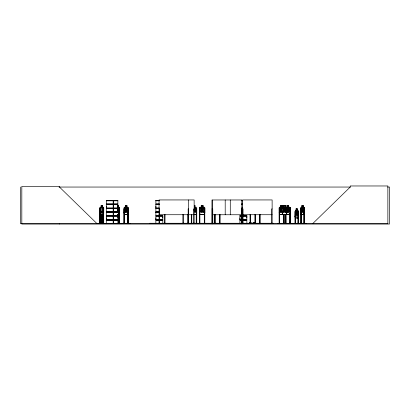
<?xml version="1.0" encoding="UTF-8"?>
<svg xmlns="http://www.w3.org/2000/svg" width="410" height="410" viewBox="0 0 410 410"><rect width="100%" height="100%" fill="white"/><g stroke="black" fill="none" stroke-linecap="round" stroke-linejoin="round"><path stroke-width="0.61" d="M106.318 219.611L106.318 216.213L113.237 216.213L113.237 219.611L106.318 219.611L106.323 217.91M106.318 207.978L106.318 204.58L113.237 204.58L113.237 207.978L106.318 207.978L106.323 206.276M113.232 216.213L113.232 219.611M113.232 204.58L113.232 207.978M117.86 217.91L117.86 216.213L113.514 216.213M155.882 219.611L155.882 216.213L162.801 216.213L162.796 219.611L155.882 219.611L155.887 217.91M159.341 207.978L155.882 207.978L155.887 206.276M162.796 217.91L162.796 216.213M239.917 219.611L239.917 216.213L246.835 216.213L246.83 219.611L239.917 219.611L239.927 217.91M246.83 217.91L246.83 216.213M209.341 223.645L214.922 223.686M209.341 223.44L214.963 223.44M214.881 223.711L214.886 223.414M99.051 223.722L99.112 223.414M104.54 223.67L104.55 223.414M118.531 214.517L118.526 207.173M118.587 214.517L118.818 212.703M103.279 207.245L100.276 207.173L99.876 207.824L99.825 223.722M103.228 214.517L103.725 212.775L103.735 207.808L103.258 207.173M119.141 223.67L119.156 223.183M295.39 217.982L295 216.172L295.338 217.982L297.983 217.982L298.362 211.283L297.973 210.643L297.209 210.643M297.983 217.982L298.362 216.172M303.81 214.456L304.189 212.693L304.189 207.844M303.841 214.517L304.271 212.703M117.434 211.452L117.701 210.315L118.357 212.083L117.865 209.915L118.336 207.839L117.716 209.505L117.46 208.434M103.735 212.698L103.274 214.517L100.265 214.517M292.817 223.686L292.858 223.414M292.837 223.67L306.567 223.686L306.521 223.414L306.552 223.67M297.25 223.44L297.25 223.645M117.983 212.693L118.362 211.237L118.008 205.354M298.552 223.686L298.516 223.183L297.973 223.183M298.705 223.44L298.726 223.722M303.051 223.44L303.077 223.722M119.049 214.517L119.52 212.693L119.566 207.819L119.033 207.173M119.566 212.703L119.084 214.517L117.347 214.517M127.797 214.517L128.32 212.703L128.284 207.819L127.766 207.234M128.32 212.703L127.838 214.517L124.496 214.517L124.061 212.703L124.102 207.824L124.512 207.173L127.823 207.173L128.32 207.819L128.227 223.722L128.279 223.183L127.674 223.183M101.731 223.67L101.747 214.476M286.37 214.456L286.908 212.693L286.964 207.819L286.37 207.234M286.406 214.517L286.99 212.703L286.99 207.819L286.39 207.173M289.696 214.456L290.321 212.703L289.737 214.517L279.666 214.517L279.189 212.703M125.665 223.44L125.691 223.722M196.759 212.703L196.139 214.517L194.304 214.517M204.79 212.693L204.185 214.456L199.998 214.456L199.45 212.693L199.45 207.849L199.998 207.234M280.332 223.686L280.389 223.414L280.399 223.722M283.884 223.722L283.945 223.183M284.115 223.67L284.099 214.476M286.585 223.686L286.641 223.414M256.178 223.686L256.24 223.414L256.25 223.722M211.857 223.737L212.8 223.747L212.744 208.957L212.011 208.931M242.177 223.747L241.27 223.747L241.27 223.209L241.89 223.209L241.905 223.747M242.459 223.44L241.654 223.476L242.407 223.67M282.167 208.434L281.619 209.505C280.845 206.778 279.251 207.583 281.296 209.915C279.036 212.457 281.014 213.113 281.644 210.315L282.218 211.452M286.774 211.406L287.553 209.915L286.805 208.495M295.036 211.314L295.4 210.643M301.258 207.234L300.919 207.849L301.232 214.517M194.007 209.505C194.694 206.886 196.872 207.439 194.401 209.93C196.928 212.518 194.77 213.062 194.038 210.315M100.322 214.517L99.917 212.693L99.917 207.824L100.332 207.173M194.878 212.693L195.79 211.237L195.79 207.844L194.878 207.234L194.878 205.415M124.548 207.173L124.107 207.849L124.035 223.722M282.628 214.517L282.101 212.703L282.131 207.824L282.644 207.173M282.157 207.849L282.669 207.234M279.733 207.234L279.215 207.849L279.246 223.722M302.001 207.234L301.437 207.844L301.437 211.237L302.001 212.693L303.057 212.693L303.625 211.237L303.625 207.844L303.057 207.234L303.098 205.354L302.001 205.415L301.965 207.173M106.323 212.072L113.237 212.124L106.246 212.011L113.242 211.939L113.237 208.659L106.318 208.659L106.318 211.934M155.861 212.078L159.341 211.939M155.861 223.711L162.806 223.573L162.796 220.293L155.882 220.293L155.851 223.593M239.901 223.711L240.926 223.573M312.594 223.722L350.232 187.047L350.232 185.971L387.865 185.971L387.865 223.722L20.5 223.722L20.5 187.047M101.224 207.234L100.593 207.844L100.593 211.237L101.224 212.693L102.403 212.693L103.033 211.237L103.033 207.844L102.403 207.234M97.693 223.686L105.698 223.711L105.636 223.414M106.175 223.686L106.226 223.414L106.236 223.722M122.113 223.686L125.634 223.686M277.837 223.686L280.368 223.645M246.881 223.414L243.376 223.481L248.424 223.414L248.445 223.67L243.376 223.573M213.948 223.686L214.015 223.414L214.025 223.722M214.722 223.686L214.655 223.183M239.886 223.593L239.917 220.293L246.835 220.293L246.892 223.722M286.739 212.129L287.897 210.315C288.568 213.108 290.464 212.457 288.225 209.93C290.413 207.506 288.502 206.84 287.871 209.505L286.769 207.798M58.978 187.047L350.427 187.047M387.578 187.047L389.5 187.047L389.5 224.029L21.822 224.029L21.822 186.355L59.46 186.355L59.46 187.047L97.093 223.722M106.313 200.485L117.875 200.485M155.872 200.485L159.341 200.475M241.644 200.485L242.484 200.475M106.313 200.613L117.875 200.618L117.86 203.893L113.514 203.893M155.872 200.613L159.341 200.613M241.644 200.618L242.479 200.613M106.323 200.818L113.232 200.818L113.232 203.893L106.318 203.893L106.318 200.618M113.514 200.818L117.86 200.818M155.887 200.818L159.341 200.818M241.649 200.818L242.489 200.818M159.341 203.893L155.882 203.893L155.882 200.618M241.649 203.893L242.484 203.893M106.267 204.134L113.288 204.134M113.498 204.134L117.916 204.134M155.831 204.134L159.341 204.134M241.623 204.134L242.469 204.134M106.267 204.344L113.288 204.344M113.498 204.344L117.916 204.344M155.831 204.344L159.341 204.344M241.623 204.344L242.469 204.344M113.514 204.58L117.87 204.58M159.341 204.58L155.882 204.58L155.882 207.978M241.649 204.58L242.484 204.58M101.178 207.234L101.183 205.354L102.715 205.354L102.705 207.234M117.306 205.354L118.162 205.354L118.116 207.234M125.516 207.234L125.47 205.354L126.915 205.354L126.915 207.173M282.439 205.354L280.788 205.354L280.814 207.173M283.72 207.173L283.72 205.354L285.37 205.354L285.37 207.173M287.041 207.173L287.041 205.354L288.696 205.354L288.696 207.173M101.178 205.415L102.705 205.415M117.332 205.415L118.039 205.415L118.075 207.234M125.516 205.415L126.869 205.415L126.828 207.234L127.571 207.844L127.571 211.237L126.869 212.693L125.552 212.693L124.85 211.237L124.85 207.844L125.552 207.234L125.552 205.415M201.269 205.415L202.97 205.415L202.97 207.234L203.883 207.844L203.883 211.237L202.97 212.693L201.269 212.693L200.362 211.237L200.362 207.844L201.269 207.234L201.213 205.354L203.032 205.354L203.032 207.173M283.776 205.415L285.314 205.415L285.288 207.234M287.097 205.415L288.64 205.415L288.614 207.234L289.424 207.844L289.424 211.237L288.614 212.693L287.097 212.693M117.403 205.717L117.86 205.717L117.88 206.327L117.403 206.327M117.983 207.234L119.069 207.173M194.878 207.234L196.118 207.173L196.759 207.819L196.759 223.722M289.747 207.173L279.681 207.173L279.164 207.824L279.195 223.722M304.235 223.722L304.271 207.819L303.877 207.173L301.196 207.173L300.832 207.824L300.827 223.711M101.224 207.844L102.403 207.844M119.53 207.819L119.484 223.722L119.459 223.183M282.357 207.844L280.84 207.844L280.84 211.237L282.357 211.237M289.696 207.234L290.321 207.819L290.352 223.722M304.271 207.819L303.825 207.173M113.514 207.978L117.87 207.978M241.649 207.978L242.484 207.978M106.267 208.213L113.288 208.213M113.498 208.213L117.916 208.213M155.831 208.213L159.341 208.213M241.623 208.213L242.469 208.213M106.267 208.423L113.288 208.423M113.498 208.423L117.916 208.423M155.831 208.423L159.341 208.423M241.623 208.423L242.469 208.423M113.514 208.659L117.87 208.659M159.341 208.659L155.882 208.659L155.882 211.934M241.649 208.659L242.484 208.659M103.607 208.931L103.264 208.931L103.264 223.722M119.484 208.931L118.623 208.931L118.623 223.722M127.725 208.931L128.233 208.931M159.065 208.931L159.567 208.931L159.567 223.722M188.651 208.931L188.149 208.931L188.149 223.722M194.14 208.931L193.638 208.931L193.643 223.722M196.703 208.931L196.2 208.931L196.2 223.722M199.357 208.931L199.86 208.931L199.916 223.722M204.79 208.931L204.288 208.931L204.288 223.722M241.828 208.957L241.326 208.957L241.326 223.747M242.535 208.931L243.038 208.931L243.038 223.722M272.122 208.931L271.62 208.931L271.676 223.722M279.159 208.931L279.697 208.931M290.352 208.931L289.819 208.931L289.855 223.722L289.906 213.246M296.143 208.885L297.219 208.885M300.863 208.931L301.324 208.931M295.349 210.643L296.153 210.643M297.957 210.704L295.369 210.704L295.082 216.162M101.224 211.237L102.403 211.237M295 211.293L295.041 223.722L294.99 223.183L295.533 223.183L295.518 223.722M106.323 211.847L113.232 211.847L113.232 208.659M113.514 211.847L117.86 211.847M155.887 211.847L159.341 211.847M241.649 211.847L242.489 211.847M113.508 211.944L117.875 211.939M241.644 211.939L242.479 211.944M106.313 212.252L113.242 212.252L113.237 215.527L106.318 215.527L106.318 212.252M113.508 212.247L117.875 212.252M159.341 212.247L155.872 212.252L155.887 215.527L162.801 215.527M241.644 212.252L242.479 212.247M106.323 212.452L113.232 212.452L113.232 215.527M113.514 212.452L117.86 212.452M155.887 212.452L159.341 212.452M241.649 212.452L242.489 212.452M295.026 212.626L295.487 212.626M99.876 212.703L100.337 214.456L103.305 214.507M124.061 212.703L124.537 214.517M282.357 212.693L280.84 212.693L280.03 211.237L280.03 207.844L280.84 207.234L280.84 205.415L282.387 205.415L282.357 207.234M300.884 212.703L301.186 214.517L303.887 214.517M117.352 214.456L119.054 214.456M124.532 214.456L127.802 214.456M194.299 214.456L196.093 214.456M279.702 214.456L289.726 214.456M301.212 214.456L303.861 214.456M159.065 214.732L194.14 214.732M212.242 214.758L241.828 214.758M242.535 214.732L272.122 214.732M113.514 215.527L117.87 215.527M239.917 215.527L246.835 215.527M106.267 215.768L113.288 215.768M113.498 215.768L117.916 215.768M155.831 215.768L162.847 215.768M239.87 215.768L246.887 215.768M106.267 215.978L113.288 215.978M113.498 215.978L117.916 215.978M155.831 215.978L162.847 215.978M239.87 215.978L246.887 215.978M295.369 217.92L297.957 217.92M113.514 219.611L117.87 219.611L117.87 216.213M106.267 219.847L113.288 219.847M113.498 219.847L117.916 219.847M155.831 219.847L162.847 219.847M239.87 219.847L246.887 219.847M106.267 220.057L113.288 220.057M113.498 220.057L117.916 220.057M155.831 220.057L162.847 220.057M239.87 220.057L246.887 220.057M106.313 223.716L113.242 223.578L113.237 220.293L106.318 220.293L106.318 223.573M113.514 220.293L117.87 220.293L117.87 223.573M252.985 222.953L252.985 223.26L252.96 222.953L255.271 222.953L255.271 223.26M99.676 223.183L100.255 223.183L100.26 223.711M101.7 223.183L102.08 223.183L102.049 223.722M102.664 223.183L103.653 223.183M119.525 223.183L118.577 223.183L118.603 223.722M123.866 223.183L124.471 223.183M164.497 223.183L165.117 223.183L165.112 223.722M183.429 223.183L182.814 223.183L182.814 223.722M194.202 223.183L193.582 223.183L193.582 223.722M196.759 223.183L196.144 223.183L196.144 223.722M199.916 223.183L199.301 223.183L199.301 223.722M212.8 223.209L211.955 223.183L211.893 223.747M219.991 223.183L219.35 223.183L219.386 223.722M242.479 223.183L243.094 223.183L243.094 223.722M250.074 223.183L250.715 223.183M254.994 223.183L255.635 223.183L255.635 223.722M272.178 223.183L271.563 223.183L271.563 223.722M284.151 223.183L283.515 223.183L283.515 223.722M285.365 223.183L286.001 223.183M300.812 223.183L301.37 223.183M303.877 223.183L304.435 223.183L304.425 223.722M100.112 223.337L103.223 223.337M117.26 223.337L119.049 223.337M124.348 223.337L127.802 223.337M183.429 223.337L187.744 223.337M191.829 223.337L196.144 223.337M199.916 223.337L204.231 223.337M215.101 223.337L219.386 223.337M246.748 223.337L249.603 223.337M255.548 223.337L259.515 223.337M279.661 223.337L283.602 223.337M285.913 223.337L289.855 223.337M295.369 223.337L298.142 223.337M301.207 223.337L304.041 223.337M113.221 223.476L106.333 223.476L113.232 223.481L113.232 220.293M125.691 223.414L122.159 223.414L122.17 223.722M126.459 223.722L126.459 223.414L129.99 223.414L129.98 223.722M188.359 223.414L188.436 223.686M188.692 223.414L188.774 223.67M196.759 223.414L196.836 223.686M204.846 223.414L204.923 223.686M255.005 223.44L256.25 223.414M258.818 223.722L258.818 223.414L261.308 223.686M280.399 223.414L277.893 223.414L277.903 223.722M289.111 223.722L289.111 223.414L291.623 223.414L291.607 223.722M292.842 223.44L306.547 223.44M117.86 223.481L113.514 223.481L121.473 223.414L121.462 223.711M113.508 223.573L121.596 223.722M126.47 223.414L130.037 223.686M241.644 223.578L242.479 223.573M255.005 223.645L256.214 223.645M261.272 223.645L258.884 223.686M282.869 223.414L286.621 223.645M220.498 223.44L220.462 223.722M261.272 223.44L261.237 223.722M251.919 223.44L251.883 223.722M249.485 223.419L249.459 223.722M291.679 223.686L289.183 223.686M121.257 223.44L121.227 223.722M101.603 223.67L101.567 223.414M302.196 223.44L302.175 223.722M300.663 223.44L300.643 223.722M285.314 207.234L286.129 207.844L286.129 211.237L285.314 212.693L283.802 212.693L282.992 211.237L282.992 207.844L283.802 207.234L283.751 205.354M289.721 207.173L290.321 207.819M119.013 207.234L119.484 207.844M103.217 207.173L103.735 207.808L103.612 223.722M297.926 210.643L298.326 211.309L298.244 223.722M100.209 223.67L100.209 208.931L99.727 208.931L99.722 223.722L99.748 223.183M118.516 207.234L118.818 207.824L118.833 223.722M199.393 212.703L199.952 214.517L204.226 214.517L204.851 212.703L204.851 207.819L204.211 207.173L199.972 207.173L199.393 207.824L199.414 223.722M279.215 212.693L279.692 214.517M282.157 212.693L282.669 214.456M296.256 223.44L296.235 223.722M304.389 223.722L304.389 208.931L303.923 208.931L303.887 223.722M304.179 223.183L304.153 223.722M304.077 208.931L304.077 223.107M303.144 207.173L303.144 205.354L301.965 205.354L302.052 207.234M301.324 214.476L301.36 223.722M301.309 223.183L301.309 223.722M301.171 208.931L301.207 223.722M301.094 223.183L301.073 223.722M301.012 208.931L301.012 223.722M300.976 223.183L300.976 223.722M298.48 223.722L298.48 212.626L298.024 212.626L298.024 223.722L297.988 223.183M298.362 223.183L298.362 223.722M298.178 218.176L298.178 223.722L298.142 223.183M297.219 210.704L297.26 208.823L296.102 208.823L296.102 210.643M297.209 208.823L297.173 210.704L297.727 211.309L297.727 214.707L297.173 216.162L296.143 216.162L295.589 214.707L295.589 211.309L296.143 210.704L296.153 208.823M295.487 218.176L295.487 223.722M295.369 223.183L295.369 223.722M295.333 212.626L295.272 223.722L295.18 212.626M295.144 223.183L295.144 223.722M292.863 223.414L292.863 223.722M290.403 223.722L290.403 223.183L289.767 223.183L289.767 223.722M290.295 207.819L290.265 223.722M290.203 223.183L290.188 223.722M289.972 223.183L289.983 223.722M287.072 205.354L287.123 207.234M286.657 223.722L286.657 223.414L282.859 223.414L282.859 223.722M285.949 214.476L286.001 223.722M285.862 214.476L285.913 223.722M285.785 223.183L285.796 223.722M285.503 214.476L285.442 223.722M285.416 214.476L285.355 223.722M284.161 223.414L284.161 223.722M284.012 214.476L284.058 223.722M283.73 223.183L283.73 223.722M283.653 214.476L283.653 223.722M283.566 214.476L283.602 223.722M279.748 223.722L279.748 223.183L279.107 223.183L279.107 223.722M279.697 213.246L279.661 223.722L279.61 208.931M279.533 223.183L279.533 223.722M279.323 223.183L279.312 223.722M273.26 223.722L273.26 223.26L149.681 223.26L149.681 223.722M272.199 223.26L272.194 223.722M272.163 223.722L272.122 199.942L242.535 199.942L242.494 223.722M272.061 223.183L272.066 223.722M269.826 223.26L269.826 223.722M268.765 223.26L268.765 223.722M260.068 223.722L260.068 223.183L259.433 223.183L259.433 223.722M260.017 214.476L259.991 223.722M259.935 214.476L259.935 223.722M259.868 223.183L259.858 223.722M259.643 223.183L259.643 223.722M259.566 214.476L259.566 223.722M259.484 214.476L259.515 223.722M255.584 214.476L255.548 223.722M255.497 214.476L255.497 223.722M255.42 223.183L255.435 223.722M255.133 214.476L255.133 223.107M255.046 214.476L255.046 223.107M254.846 222.953L254.82 223.26M254.349 222.953L254.349 223.26M254.108 222.953L254.133 223.26M253.892 222.953L253.892 223.26M253.431 222.953L253.431 223.26M253.38 222.953L253.38 223.26M251.668 223.26L251.668 222.953L249.362 222.953L249.362 223.26M251.222 222.953L251.243 223.26M250.751 222.953L250.751 223.26M250.659 214.476L250.659 223.107M250.577 214.476L250.51 223.26M250.29 222.953L250.29 223.26M250.213 214.476L250.213 223.107M250.126 214.476L250.126 223.107M249.833 222.953L249.833 223.26M249.782 222.953L249.782 223.26M249.388 222.953L249.388 223.26M242.976 223.183L242.981 223.722M242.592 223.183L242.592 223.722M241.828 223.747L241.828 199.967L212.242 199.967L212.242 223.747M241.772 223.209L241.772 223.747M241.387 223.209L241.387 223.747M230.282 199.967L230.282 214.758M225.198 199.967L225.198 214.758M219.509 223.183L219.504 223.722L219.406 214.476M214.999 223.722L215.045 214.476L215.101 223.722L215.137 223.183L214.497 223.183L214.527 223.722M214.584 214.476L214.604 223.722M212.687 223.209L212.687 223.747M212.206 208.931L212.17 223.747M212.016 199.942L212.011 223.722M209.336 223.414L209.341 223.722M204.846 223.722L204.846 223.183L204.231 223.183L204.231 223.722M204.79 207.844L204.79 223.722M199.803 223.183L199.803 223.722M196.641 223.183L196.641 223.722M196.257 223.183L196.257 223.722M194.94 205.354L194.94 207.173M194.878 207.844L194.878 211.237M194.576 205.717L194.576 206.327M194.217 223.414L194.217 223.722M194.181 223.722L194.14 199.942L159.065 199.942L159.024 223.722L159.008 223.183L159.623 223.183L159.623 223.722M194.084 223.183L194.084 223.722M193.915 223.26L193.915 223.722M193.699 223.183L193.699 223.722M191.829 223.722L191.829 223.183L191.209 223.183L191.209 223.722M191.767 214.476L191.767 223.722L191.711 223.183M191.326 223.183L191.326 223.722M191.27 214.476L191.27 223.722M188.651 199.942L188.651 223.722L188.708 223.183L187.744 223.183L187.744 223.722M188.359 223.183L188.359 223.722M188.303 214.476L188.246 223.722M188.093 223.183L188.093 223.722M187.8 214.476L187.857 223.722M183.373 214.476L183.429 223.722M183.311 223.183L183.311 223.722M182.87 214.476L182.87 223.722M166.696 223.26L166.696 223.722M166.137 223.26L166.137 223.722M165.056 214.507L164.999 223.722M164.615 223.183L164.615 223.722M164.559 214.507L164.518 223.722M164.482 223.414L164.482 223.722M159.505 223.183L159.51 223.722M159.121 223.183L159.121 223.722M150.829 223.26L150.829 223.722M150.275 223.26L150.275 223.722M149.747 223.26L149.747 223.722M128.115 213.246L128.115 223.107M128.156 223.183L128.156 223.722M127.93 223.183L127.93 223.722M127.848 208.931L127.848 223.722M127.802 223.183L127.802 223.722M127.725 213.246L127.679 223.722M124.471 223.722L124.425 208.931L123.917 208.931L123.917 223.722L123.871 223.183M124.399 223.183L124.414 223.722M124.302 213.861L124.302 223.722M124.22 223.183L124.24 223.722M124.117 223.183L124.102 223.722M119.361 212.626L119.3 223.722L119.279 223.183M119.095 208.931L119.049 223.722L119.008 208.931M118.879 223.183L118.931 223.722M118.756 223.183L118.777 223.722M117.983 207.844L117.983 211.237M117.706 223.414L117.706 223.722M113.237 200.618L113.237 203.893M105.59 223.722L105.59 223.414L97.739 223.414L97.744 223.722M103.469 214.476L103.469 223.107M103.346 223.183L103.325 223.722M103.223 223.183L103.223 223.722M103.125 213.246L103.084 223.722M103.002 214.476L103.002 223.107M102.905 214.476L102.905 223.722L102.895 223.183M102.813 214.476L102.813 223.107M102.715 214.476L102.705 223.722M102.444 205.354L102.433 214.507M102.3 205.354L102.31 207.234M102.034 214.476L102.008 223.722M101.936 214.476L101.936 223.722M101.849 214.476L101.859 223.722M101.224 205.415L101.234 214.517M100.071 213.861L100.009 223.722M99.989 223.183L99.948 223.722M59.46 223.722L59.46 224.029M297.691 215.486L297.332 215.542L296.727 213.784L296.128 215.537L295.769 215.552L296.491 213.384L295.856 211.273L296.707 212.969L297.291 211.319L297.65 211.304L296.948 213.395L297.691 215.486M303.584 212.016L303.221 212.072L302.601 210.315L302.006 212.021L301.622 212.083L302.36 209.915L301.709 207.803L303.057 207.844L303.057 211.237L302.001 211.237L302.001 207.844L302.58 209.505C303.072 206.691 304.322 207.716 302.826 209.93L303.584 212.016M127.387 212.016L126.936 212.072L126.162 210.315C125.598 213.174 123.922 212.375 125.865 209.915C124.035 207.609 125.557 206.773 126.142 209.505C126.71 206.778 128.325 207.588 126.444 209.93L127.387 212.016M285.939 212.016L285.421 212.072L284.53 210.315C283.771 213.164 282.013 212.406 284.181 209.915C282.059 207.532 283.853 206.83 284.504 209.505C285.135 206.84 287.036 207.506 284.853 209.93L285.939 212.016M203.714 212.016L203.129 212.072L202.13 210.315C201.305 213.113 199.28 212.477 201.74 209.915C199.342 207.465 201.392 206.876 202.099 209.505C202.786 206.886 204.959 207.439 202.494 209.93L203.714 212.016M102.192 205.717L101.434 205.717L101.434 206.327L102.192 206.327L102.192 205.717M126.634 205.717L125.788 205.717L125.788 206.327L126.634 206.327L126.634 205.717M202.668 205.717L201.576 205.717L201.576 206.327L202.668 206.327L202.668 205.717M282.09 205.717L281.111 205.717L281.111 206.327L282.09 206.327L282.09 205.717M285.047 205.717L284.074 205.717L284.074 206.327L285.047 206.327L285.047 205.717M288.343 205.717L287.369 205.717L287.369 206.327L288.343 206.327L288.343 205.717M302.867 205.717L302.19 205.717L302.19 206.327L302.867 206.327L302.867 205.717M126.869 207.844L125.552 207.844L125.552 211.237L126.869 211.237L126.869 207.844M202.97 207.844L201.269 207.844L201.269 211.237L202.97 211.237L202.97 207.844M285.314 207.844L283.802 207.844L283.802 211.237L285.314 211.237L285.314 207.844M288.614 207.844L287.097 207.844L287.097 211.237L288.614 211.237L288.614 207.844M296.989 209.187L296.327 209.187L296.327 209.792L296.989 209.792L296.989 209.187M297.173 211.309L296.143 211.309L296.143 214.707L297.173 214.707L297.173 211.309M117.875 212.078L113.508 212.119L117.87 212.124M159.341 212.078L155.872 212.119L159.341 212.124M242.484 212.078L241.644 212.078L242.484 212.124M162.785 223.476L155.892 223.476L162.796 223.481M240.942 223.476L239.932 223.476L240.947 223.481M219.934 223.722L219.934 214.476L219.898 223.722"/></g></svg>
